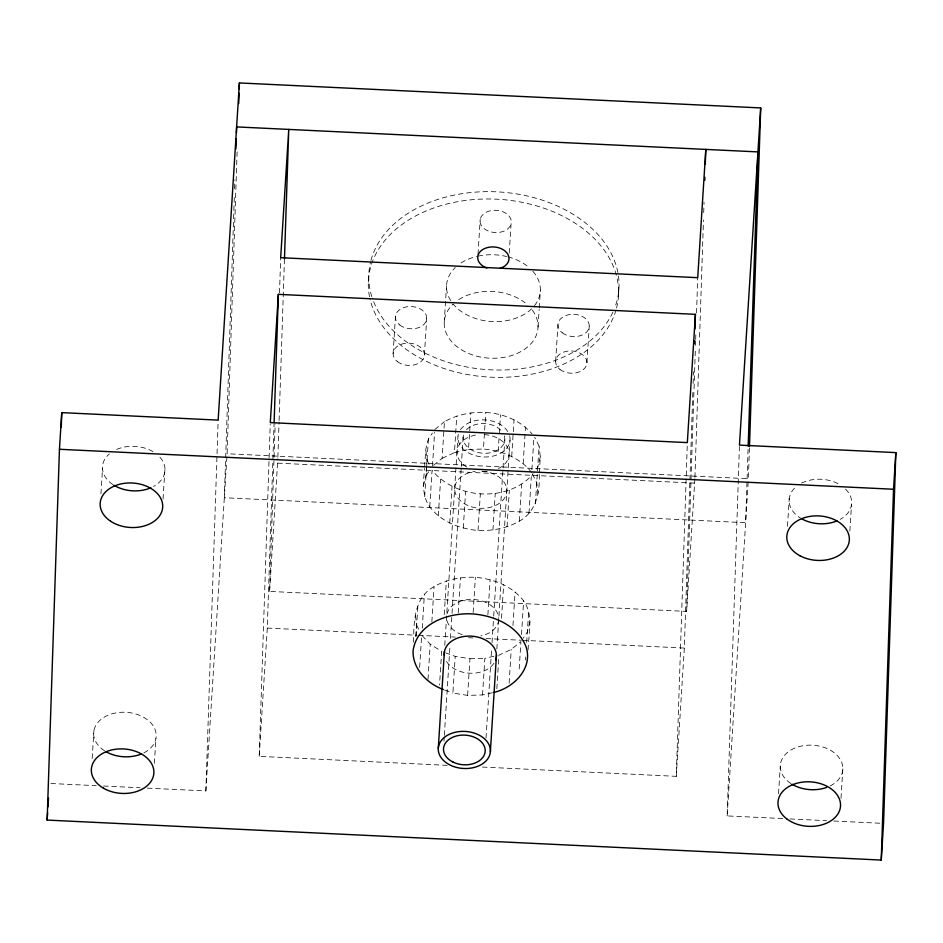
<?xml version="1.0" encoding="UTF-8"?>
<svg xmlns="http://www.w3.org/2000/svg" width="943" height="943" viewBox="0 0 943 943"><rect width="100%" height="100%" fill="white"/><g stroke="black" fill="none" stroke-linecap="round" stroke-linejoin="round"><path stroke-width="0.71" stroke-dasharray="4.71 3.54" d="M147.391 788.124L205.857 790.929L218.151 420.118M234.288 197.547L224.328 497.727L745.63 522.717L748.117 447.666M234.583 188.718L234.866 179.889M205.857 790.929L227.098 453.748L237.2 149.159M447.171 765.351L259.207 756.345L270.228 424.091M259.207 756.345L267.293 628.073L274.071 423.713M694.885 478.726L686.645 611.406L269.604 591.414L275.167 423.82M279.505 292.978L280.672 257.698M269.604 591.414L277.831 458.734M277.879 457.261L279.057 421.981M279.104 420.507L284.468 258.795M482.415 767.048L676.261 776.337L687.329 442.609M676.261 776.337L684.335 648.065L692.869 390.779M693.117 383.436L693.506 371.672M686.645 611.406L695.286 351.197M695.474 345.315L695.628 340.894M695.675 339.433L695.91 332.077M696.547 312.97L697.726 277.678M694.932 477.252L703.466 219.978M703.702 212.623L704.044 202.332M782.702 818.571L727.159 815.919L739.406 446.581M749.426 447.831L748.4 478.738L227.098 453.748M100.936 493.79L102.504 468.871M92.166 758.42L93.923 730.566M163.045 499.118L164.978 468.329M154.357 763.406L155.925 738.487M368.324 282.169L368.784 274.837M393.125 353.542L395.435 316.895M424.397 355.039L426.707 318.392M413.6 642.159C413.812 622.144 413.777 597.508 434.063 586.605C446.593 579.415 461.033 576.727 475.366 577.305C493.613 578.884 512.19 585.992 523.636 600.88C534.127 615.696 528.221 634.391 528.104 651.047M539.231 474.4C539.997 492.093 536.237 511.896 519.334 521.161C506.804 528.339 492.364 531.027 478.03 530.449C459.783 528.882 441.206 521.774 429.76 506.886C421.627 495.617 423.454 481.425 424.55 468.435M424.645 466.974L425.753 449.375L428.405 438.966L432.389 433.061M415.875 636.69L416.606 624.961L415.356 614.306M424.692 496.69L427.002 460.043L425.753 449.375M415.981 636.148L418.008 603.897M423.442 486.022L426.095 475.614L426.472 469.755M426.554 468.282L428.405 438.966M419.647 667.408L421.674 635.158L430.22 644.175L441.654 651.413L439.532 685.137M429.76 506.886L432.071 470.227C455.752 499.495 507.534 502.76 532.901 474.305M422.264 628.168L424.397 594.444M432.472 466.172L434.605 432.448M444.212 322.565L446.522 285.918M428.004 679.361L430.22 644.175M438.306 515.904L440.617 479.256M431.847 621.791L434.063 586.605M433.544 465.3L442.137 458.322L444.448 421.674C471.83 406.28 510.965 409.616 532.123 433.945M449.74 523.141L452.051 486.494M444.236 614.624L446.357 580.9M442.137 458.322L454.443 452.628L456.754 415.981M444.778 645.401L457.933 436.739M443.964 741.257L444.247 736.848M444.342 735.387L449.988 645.743M450.448 638.399L451.933 614.883M452.027 613.421L461.198 467.94M461.28 466.467L463.131 437.08M478.007 254.292L480.223 219.106M492.423 692.74L482.557 694.956L467.634 695.38L452.899 693.034L455.21 656.375L445.721 652.91M463.284 528.104L465.594 491.456M458.227 612.915L460.443 577.729M454.443 452.628L468.53 449.457L470.84 412.81M467.634 695.38L469.944 658.733L455.21 656.375M478.03 530.449L480.341 493.802M473.15 612.49L475.366 577.305M531.711 472.608C520.265 457.72 501.7 450.613 483.453 449.033L485.763 412.386M509.232 253.054L511.082 223.739A15.654 11.127 3.6 0 0 490.171 210.819A15.654 11.127 3.6 0 0 485.704 229.703A15.654 11.127 3.6 0 0 511.082 223.739M482.557 694.956L484.867 658.308L494.721 656.08M492.941 530.025L495.252 493.378M487.885 614.836L490.101 579.65M498.187 451.379L499.201 435.253M499.295 433.792L500.497 414.731M486.01 738.086L491.562 649.916M492.022 642.572L493.602 617.582M493.696 616.121L504.811 439.78M496.855 649.032L510.01 440.122M496.831 688.85L498.953 655.137L511.247 649.432L520.913 641.594L518.98 672.371M507.039 526.854L509.35 490.207M501.523 618.337L503.656 584.613M511.731 456.341L514.041 419.694M509.126 683.145L511.247 649.432M519.334 521.161L521.644 484.502M512.957 625.574L515.09 591.862M523.165 463.579L525.475 426.931M538.052 327.068L539.16 309.469M539.255 308.007L540.363 290.42M521.503 634.592L523.636 600.88M528.999 513.31L531.31 476.663M531.899 469.673L533.927 437.422M525.546 659.994L525.722 657.071M526.654 642.407L528.705 611.064M535.376 503.868L539.09 446.145L534.657 437.222M539.325 472.938L540.339 456.813L539.09 446.145M555.651 361.334L557.961 324.687M586.923 362.831L589.234 326.184M618.549 294.169L619.021 286.837M727.159 815.919L748.223 481.661M787.488 526.241L789.244 498.387M778.529 793.794L780.285 765.94M849.867 531.015L851.529 504.635M840.991 798.261L842.842 768.934M540.339 456.813L537.687 467.221L533.703 473.127M529.954 621.732L527.29 632.14L523.306 638.046M426.095 475.614L430.079 469.708M434.782 429.513L444.448 421.674M468.53 449.457L483.453 449.033M469.944 658.733L484.867 658.308M277.69 463.143L694.732 483.134M267.293 628.073L417.077 635.252M418.551 635.323L455.257 637.079M468.471 637.716L472.879 637.928M486.093 638.552L521.338 640.25M522.811 640.321L684.335 648.065M50.922 783.503L96.233 785.672M103.541 786.026L140.083 787.77M790.01 818.925L826.551 820.681M833.86 821.023L883.544 823.404M444.766 690.052L452.899 693.034M532.347 473.881L536.779 482.792L538.029 493.46M427.002 460.043L430.81 467.681M416.606 624.961L419.776 631.338M159.921 457.214A31.319 22.255 3.6 0 1 153.52 486.482M112.889 484.561A31.319 22.255 3.6 0 1 109.364 453.878M116.614 449.422A31.319 22.255 3.6 0 1 154.593 452.64M790.894 783.515A31.319 22.255 3.6 0 1 789.845 750.722A31.319 22.255 3.6 0 1 835.769 754.082A31.319 22.255 3.6 0 1 829.345 786.321M845.541 489.052A31.319 22.255 3.6 0 1 840.272 519.334M802.198 519.074A31.319 22.255 3.6 0 1 794.925 487.767M801.574 483.122A31.319 22.255 3.6 0 1 838.575 483.948M104.508 750.769A31.319 22.255 3.6 0 1 102.693 718.153A31.319 22.255 3.6 0 1 148.44 720.558A31.319 22.255 3.6 0 1 143.866 752.844M532.83 271.23A46.973 33.382 3.6 0 1 533.514 306.805M531.593 308.821A46.973 33.382 3.6 0 1 453.123 304.011M450.695 300.628A46.973 33.382 3.6 0 1 455.292 267.517M461.044 262.979A46.973 33.382 3.6 0 1 476.51 256.472M477.96 256.142A46.973 33.382 3.6 0 1 506.65 256.508M507.947 256.838A46.973 33.382 3.6 0 1 527.396 266.162M612.856 312.227A125.266 89.019 3.6 0 1 489.04 369.727A125.266 89.019 3.6 0 1 372.285 298.082M371.825 296.656A125.266 89.019 3.6 0 1 370.575 261.836M370.941 260.409A125.266 89.019 3.6 0 1 522.222 194.918A125.266 89.019 3.6 0 1 614.541 308.29M616.003 310.023A125.266 89.019 3.6 0 1 490.49 377.165A125.266 89.019 3.6 0 1 369.821 298.224M369.515 296.762A125.266 89.019 3.6 0 1 496.395 199.173A125.266 89.019 3.6 0 1 616.392 308.597M532.312 310.082A46.973 33.382 3.6 0 1 519.522 352.305A46.973 33.382 3.6 0 1 458.416 347.755A46.973 33.382 3.6 0 1 452.982 304.165M458.734 299.626A46.973 33.382 3.6 0 1 525.086 302.809M504.352 435.902A20.876 14.84 3.6 0 1 482.981 453.241A20.876 14.84 3.6 0 1 464.097 433.297M466.42 429.855A20.876 14.84 3.6 0 1 501.841 431.328M509.75 436.468A26.098 18.542 3.6 0 1 483.594 456.978A26.098 18.542 3.6 0 1 458.31 434.346M460.384 429.796A26.098 18.542 3.6 0 1 486.906 420.071A26.098 18.542 3.6 0 1 509.444 435.277M498.694 619.704A26.098 18.542 3.6 0 1 480.836 635.9M462.176 634.686A26.098 18.542 3.6 0 1 446.676 618.761M446.994 613.928A26.098 18.542 3.6 0 1 474.742 599.583A26.098 18.542 3.6 0 1 498.717 618.502M493.932 663.306A26.098 18.542 3.6 0 1 469.107 673.172A26.098 18.542 3.6 0 1 445.815 660.194M481.967 471.241A26.098 18.542 3.6 0 1 503.821 499.095A26.098 18.542 3.6 0 1 459.995 500.344A26.098 18.542 3.6 0 1 475.189 471.429M484.278 434.582A26.098 18.542 3.6 0 1 508.006 448.503A26.098 18.542 3.6 0 1 498.482 468.53M487.26 471.547A26.098 18.542 3.6 0 1 481.814 471.594M466.75 467.068A26.098 18.542 3.6 0 1 457.661 448.066A26.098 18.542 3.6 0 1 477.5 434.782M399.749 324.981A15.654 11.127 3.6 0 0 426.083 321.245A15.654 11.127 3.6 0 0 407.376 306.711A15.654 11.127 3.6 0 0 399.749 324.981M397.439 361.629A15.654 11.127 3.6 0 0 423.772 357.892A15.654 11.127 3.6 0 0 405.066 343.358A15.654 11.127 3.6 0 0 397.439 361.629M562.276 332.773A15.654 11.127 3.6 0 0 588.609 329.036A15.654 11.127 3.6 0 0 569.902 314.49A15.654 11.127 3.6 0 0 562.276 332.773M559.965 369.42A15.654 11.127 3.6 0 0 586.298 365.684A15.654 11.127 3.6 0 0 567.592 351.15A15.654 11.127 3.6 0 0 559.965 369.42"/><path stroke-width="1.41" d="M760.706 107.926L739.453 445.108L895.85 452.605L883.544 823.404L881.245 860.063L47.15 820.08L59.456 449.281L61.755 412.621L218.151 420.118L239.404 82.937L760.706 107.926L749.485 446.357M61.271 427.344L61.755 412.621M235.891 148.994L236.233 138.692M236.434 132.81L236.634 126.916L757.936 151.906L748.176 446.192M238.72 103.541L239.062 93.239M239.204 88.831L239.404 82.937M274.118 422.252L278.362 294.346L695.415 314.337L694.92 329.036M284.468 258.795L288.758 129.415L280.672 257.698L697.726 277.678L705.8 149.407L705.317 164.106M694.437 343.735L694.531 340.8M704.775 180.278L704.881 177.343M881.245 860.063L893.54 489.252L895.85 452.605M47.15 820.08L47.61 812.748M47.987 806.89L48.541 798.096M278.362 294.346L270.287 422.617L687.329 442.609L695.415 314.337M438.295 748.27L444.412 651.283M490.384 751.642A26.098 18.542 3.6 0 0 452.381 733.088A26.098 18.542 3.6 0 0 450.247 765.138A26.098 18.542 3.6 0 0 490.384 751.642L496.489 654.666M493.826 692.421C513.369 687.966 532.559 669.094 526.394 647.723C518.485 626.011 494.662 615.708 473.056 613.952C448.573 612.302 416.806 623.382 413.046 650.953C412.621 669.058 427.344 683.651 443.41 689.557M59.456 449.281L893.54 489.252M826.563 787.452A31.319 22.255 3.6 0 1 791.943 784.175M150.88 487.779A31.319 22.255 3.6 0 1 113.926 485.221M836.948 520.925A31.319 22.255 3.6 0 1 802.198 519.074M141.627 753.881A31.319 22.255 3.6 0 1 105.769 751.547M486.859 268.001A15.654 11.127 3.6 0 1 480.989 250.85A15.654 11.127 3.6 0 1 505.531 251.463A15.654 11.127 3.6 0 1 500.073 268.331M444.365 655.409A26.098 18.542 3.6 0 1 472.431 636.23A26.098 18.542 3.6 0 1 495.641 659.935M786.615 818.76A31.319 22.255 3.6 0 0 839.282 811.298A31.319 22.255 3.6 0 0 801.868 782.207A31.319 22.255 3.6 0 0 786.615 818.76M110.579 521.208A31.319 22.255 3.6 0 0 162.066 510.752A31.319 22.255 3.6 0 0 121.659 483.783A31.319 22.255 3.6 0 0 110.579 521.208M799.888 555.722A31.319 22.255 3.6 0 0 849.219 541.282A31.319 22.255 3.6 0 0 805.122 517.483A31.319 22.255 3.6 0 0 799.888 555.722M103.471 788.195A31.319 22.255 3.6 0 0 153.615 775.134A31.319 22.255 3.6 0 0 110.755 750.192A31.319 22.255 3.6 0 0 103.471 788.195M453.064 762.097A20.876 14.84 3.6 0 0 485.173 751.312A20.876 14.84 3.6 0 0 454.774 736.459A20.876 14.84 3.6 0 0 453.064 762.097"/></g></svg>
